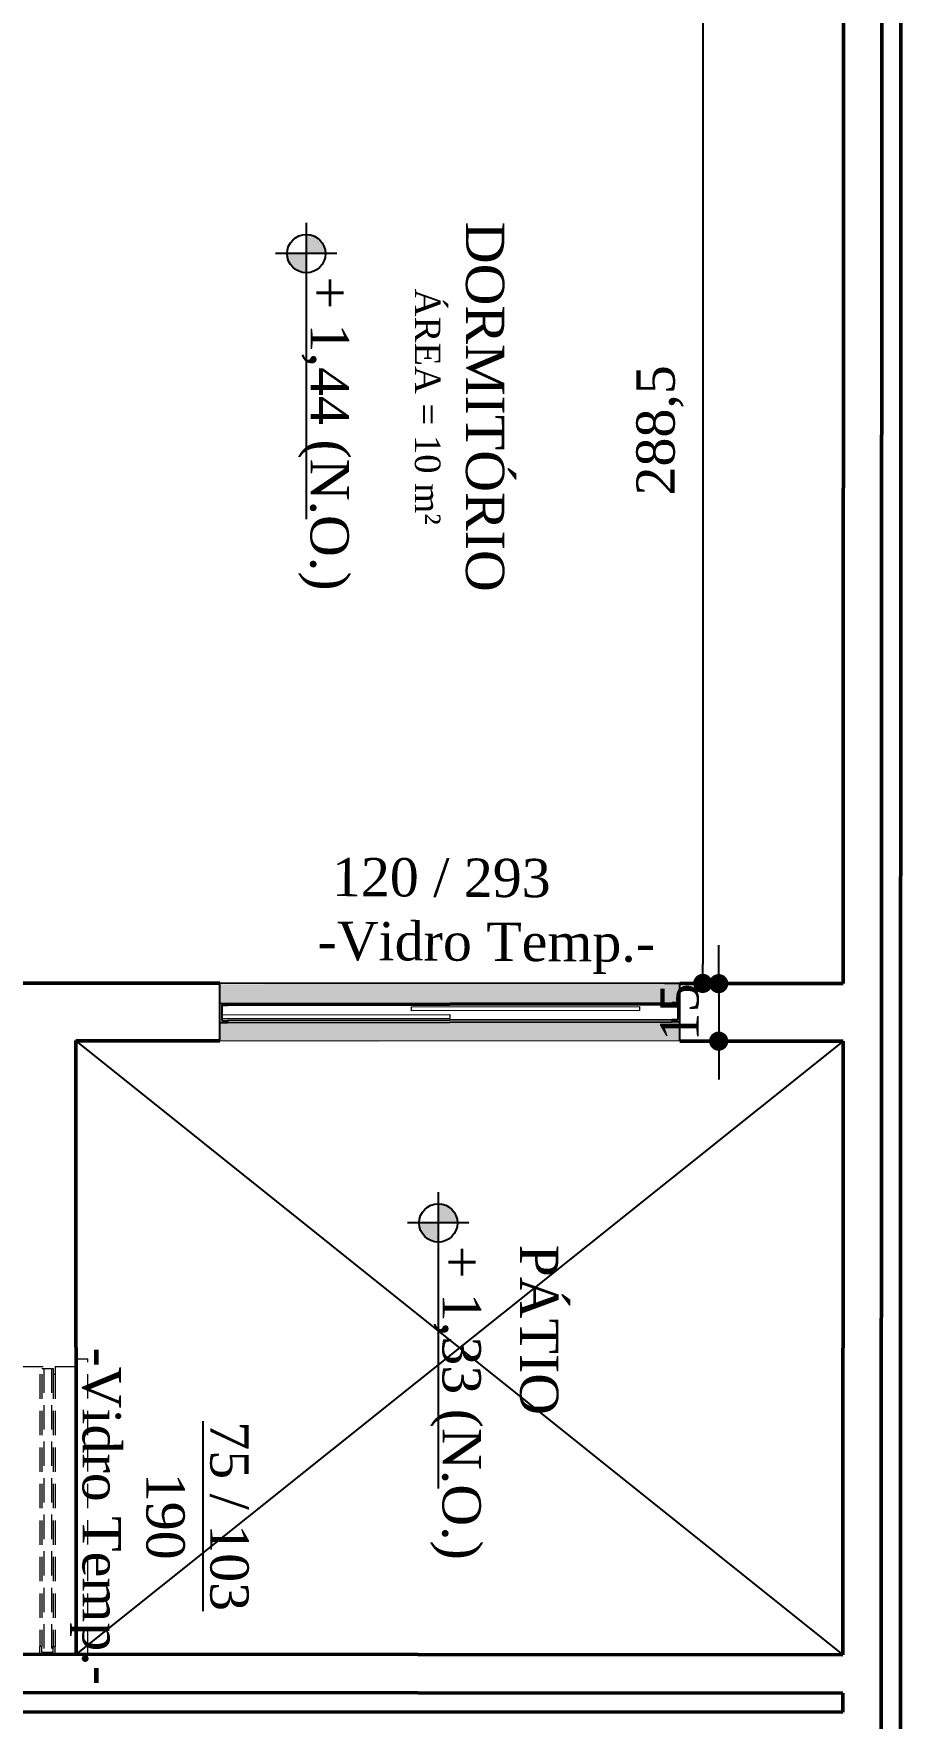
# Model space of a CAD drawing. Header units: centimetres. Extents: x -48696 to 156237, y -5617 to 29024.
# Drawn here: x 81102.1 to 81328.4, y 14738.8 to 15178.2 of the extents above; entities that cross this region are included whole.
import ezdxf

# ---------------------------------------------------------------- set-up
doc = ezdxf.new("R2010")
doc.units = ezdxf.units.CM
doc.linetypes.add('HIDDEN', pattern=[9.525, 6.35, -3.175])
for name, color, linetype, lineweight in [('Hachura', 1, 'Continuous', 9), ('Parede Baixa', 5, 'Continuous', 50), ('Pisos Externos', 15, 'Continuous', 9), ('Portas - Janelas', 2, 'Continuous', 20), ('Projeção Viga', 1, 'HIDDEN', 9)]:
    doc.layers.add(name, color=color, linetype=linetype, lineweight=lineweight)
for name, color, linetype in [('Hachuria - Moveis', 1, 'Continuous'), ('Piso', 55, 'Continuous'), ('PN010', 1, 'Continuous'), ('Portas-Cotas', 2, 'Continuous'), ('Texto', 2, 'Continuous')]:
    doc.layers.add(name, color=color, linetype=linetype)
doc.styles.add('Valéria', font='romantic.ttf', dxfattribs={"height": 10})
doc.dimstyles.new('Cota - 50', dxfattribs={"dimtxt": 10, "dimasz": 5, "dimexe": 10, "dimexo": 20, "dimgap": 5, "dimtad": 1, "dimtxsty": 'Valéria', "dimblk": 'DOT', "dimcen": 0, "dimclrd": 12, "dimclre": 12, "dimclrt": 2, "dimazin": 2, "dimtfac": 1, "dimtix": 1, "dimtmove": 0, "dimatfit": 3, "dimldrblk": 'DOT', "dimfxl": 1, "dimarcsym": 0})

# ---------------------------------------------------------------- blocks, each defined once
blk = doc.blocks.new('_Dot')
at = {"color": 0, "linetype": 'ByBlock', "lineweight": -2}
blk.add_line((-0.5, 0), (-1, 0), dxfattribs=at)
at = {"color": 0, "linetype": 'ByBlock', "const_width": 0.5}
blk.add_lwpolyline([(-0.25, 0, 1), (0.25, 0, 1)], format="xyb", close=True, dxfattribs=at)
blk = doc.blocks.new('*D1447')
at = {"color": 12, "lineweight": -2, "transparency": 16777216}
for p, q in [((81280.77, 14935.39), (81280.77, 14940.39)), ((81293.24, 14930.39), (81270.77, 14930.39)), ((81280.77, 14930.39), (81280.77, 14915.39)), ((81293.23, 14915.39), (81270.77, 14915.39)), ((81280.77, 14910.39), (81280.77, 14905.39))]:
    blk.add_line(p, q, dxfattribs=at)
at = {"layer": 'Defpoints', "color": 0, "transparency": 16777216}
for p in [(81313.24, 14930.39), (81280.77, 14915.39), (81313.23, 14915.39)]:
    blk.add_point(p, dxfattribs=at)
at = {"color": 12, "lineweight": -2, "transparency": 16777216, "xscale": 5, "yscale": 5, "zscale": 5}
for p, rotation in [((81280.77, 14930.39), 270), ((81280.77, 14915.39), 90)]:
    blk.add_blockref('_Dot', p, dxfattribs=dict(at, rotation=rotation))
at = {"color": 2, "transparency": 16777216, "insert": (81270.58, 14922.89), "char_height": 10, "attachment_point": 5, "rotation": 90, "style": 'Valéria'}
blk.add_mtext('15', dxfattribs=at)
blk = doc.blocks.new('*D1472')
at = {"color": 12, "lineweight": -2, "transparency": 16777216}
for p, q in [((81293.32, 15218.95), (81266.62, 15218.95)), ((81276.62, 15213.95), (81276.62, 14935.45)), ((81293.16, 14930.45), (81266.62, 14930.45))]:
    blk.add_line(p, q, dxfattribs=at)
at = {"layer": 'Defpoints', "color": 0, "transparency": 16777216}
for p in [(81313.32, 15218.95), (81276.62, 14930.45), (81313.16, 14930.45)]:
    blk.add_point(p, dxfattribs=at)
at = {"color": 12, "lineweight": -2, "transparency": 16777216, "xscale": 5, "yscale": 5, "zscale": 5}
for p, rotation in [((81276.62, 15218.95), 90), ((81276.62, 14930.45), 270)]:
    blk.add_blockref('_Dot', p, dxfattribs=dict(at, rotation=rotation))
at = {"color": 2, "transparency": 16777216, "insert": (81265.47, 15074.7), "char_height": 10, "attachment_point": 5, "rotation": 90, "style": 'Valéria'}
blk.add_mtext('288,5', dxfattribs=at)

msp = doc.modelspace()

# ---------------------------------------------------------------- hatches: boundary and pattern name
at = {"layer": 'Pisos Externos'}
h = msp.add_hatch(dxfattribs=at)
h.set_pattern_fill('AR-SAND', color=256, scale=0.05, angle=135.0885755)
h.set_pattern_definition([(172.5885755, (17090.8209, 8053.0148), (-1.67100301, -1.78949214), [0, -1.9304, 0, -2.159, 0, -2.06375]), (142.5885755, (17090.821, 8053.0148), (-4.12219834, -0.95142842), [0, -1.0414, 0, -1.7399, 0, -0.66675]), (102.5885755, (17091.9272, 8051.912), (-2.80597368, 2.78716461), [0, -0.635, 0, -2.286, 0, -2.9845]), (92.5885755, (17091.927, 8051.912), (-3.49070464, 1.90601143), [0, -0.3175, 0, -1.4986, 0, -1.7145])])
h.paths.add_polyline_path([(81270.62194, 14930.41836), (81150.62208, 14930.23285), (81150.62981, 14925.23285), (81152.62981, 14925.23594), (81268.62967, 14925.41527), (81270.62967, 14925.41836)])
h.paths.add_polyline_path([(81270.6374, 14920.41837), (81268.6374, 14920.41528), (81152.63754, 14920.23595), (81150.63754, 14920.23286), (81150.64527, 14915.23286), (81270.64513, 14915.41838)])
at = {"layer": 'Portas - Janelas'}
h = msp.add_hatch(color=256, dxfattribs=at)
edge = h.paths.add_edge_path()
edge.add_arc((81173.19271, 15120.7889), 5, 0, 90)
edge.add_line((81173.19271, 15125.7889), (81173.19271, 15120.7889))
edge.add_line((81173.19271, 15120.7889), (81178.19271, 15120.7889))
edge = h.paths.add_edge_path()
edge.add_arc((81173.19271, 15120.7889), 5, 180, 270)
edge.add_line((81173.19271, 15115.7889), (81173.19271, 15120.7889))
edge.add_line((81173.19271, 15120.7889), (81168.19271, 15120.7889))
h = msp.add_hatch(color=256, dxfattribs=at)
edge = h.paths.add_edge_path()
edge.add_arc((81207.62496, 14867.98422), 5, 0, 90)
edge.add_line((81207.62496, 14872.98422), (81207.62496, 14867.98422))
edge.add_line((81207.62496, 14867.98422), (81212.62496, 14867.98422))
edge = h.paths.add_edge_path()
edge.add_arc((81207.62496, 14867.98422), 5, 180, 270)
edge.add_line((81207.62496, 14862.98422), (81207.62496, 14867.98422))
edge.add_line((81207.62496, 14867.98422), (81202.62496, 14867.98422))

# ---------------------------------------------------------------- linework, layer by layer
at = {"color": 5}
for p, q in [((81150.64515, 14915.48837), (81150.6539, 14930.48836)), ((81270.64513, 14915.41838), (81270.65388, 14930.41837))]:
    msp.add_line(p, q, dxfattribs=at)
at = {"layer": 'Hachura'}
for points in [[(81151.13445, 14922.23363), (81210.63438, 14922.32561), (81210.63593, 14921.32561)], [(81210.63593, 14921.32561), (81151.136, 14921.23363)], [(81260.13278, 14923.40213), (81200.63285, 14923.31015), (81200.6313, 14924.31015), (81260.13123, 14924.40213), (81260.13278, 14923.40213)]]:
    msp.add_lwpolyline(points, dxfattribs=at)
at = {"layer": 'Hachuria - Moveis'}
for p, q in [((81150.62981, 14925.23285), (81152.62981, 14925.23594)), ((81151.13059, 14924.73363), (81152.63058, 14924.73594)), ((81151.13059, 14924.73363), (81151.13677, 14920.73363)), ((81152.63058, 14924.73594), (81152.62981, 14925.23594)), ((81270.62967, 14925.41836), (81268.62967, 14925.41527)), ((81268.63045, 14924.91527), (81268.62967, 14925.41527)), ((81270.13044, 14924.91759), (81268.63045, 14924.91527)), ((81270.13044, 14924.91759), (81270.13663, 14920.9176)), ((81150.63754, 14920.23286), (81152.63754, 14920.23595)), ((81151.13677, 14920.73363), (81152.63677, 14920.73595)), ((81152.63677, 14920.73595), (81152.63754, 14920.23595)), ((81270.13663, 14920.9176), (81268.63663, 14920.91528)), ((81268.63663, 14920.91528), (81268.6374, 14920.41528)), ((81270.6374, 14920.41837), (81268.6374, 14920.41528))]:
    msp.add_line(p, q, dxfattribs=at)
for centre in [(81173.19271, 15120.7889), (81207.62496, 14867.98422)]:
    msp.add_circle(centre, 5, dxfattribs=at)
at = {"layer": 'Parede Baixa'}
for p, q in [((81323.40984, 15522.46837), (81323.05428, 14299.72843)), ((81328.40984, 15522.46837), (81328.05428, 14299.72843)), ((81313.32343, 15218.94968), (81313.23952, 14930.39354)), ((80969.0716, 14930.59427), (81150.6539, 14930.48836)), ((81270.65388, 14930.41837), (81313.23952, 14930.39354)), ((81113.05511, 14915.53114), (81113.18425, 14755.48103)), ((81113.05513, 14915.51029), (81150.64515, 14915.48837)), ((81270.64513, 14915.41838), (81313.23516, 14915.39354)), ((81313.23516, 14915.39354), (81313.18862, 14755.36437)), ((80847.96182, 14755.63572), (81313.18862, 14755.36437)), ((80343.58309, 14745.9299), (81313.18571, 14745.36437)), ((81313.18571, 14745.36437), (81313.18426, 14740.36437)), ((80343.58412, 14740.9299), (81313.18426, 14740.36437))]:
    msp.add_line(p, q, dxfattribs=at)
at = {"layer": 'Piso'}
for p, q in [((81152.62981, 14925.23594), (81268.62967, 14925.41527)), ((81152.63058, 14924.73594), (81268.63045, 14924.91527)), ((81268.63663, 14920.91528), (81152.63677, 14920.73595)), ((81152.63754, 14920.23595), (81268.6374, 14920.41528)), ((81113.05513, 14915.51029), (81313.18862, 14755.36437)), ((81313.23516, 14915.39354), (81113.18423, 14755.48977))]:
    msp.add_line(p, q, dxfattribs=at)
at = {"layer": 'PN010'}
for p, q in [((81173.19271, 15128.7889), (81173.19271, 15051.55915)), ((81181.19271, 15120.7889), (81165.19271, 15120.7889)), ((81270.65388, 14930.41837), (81150.6539, 14930.48836)), ((81207.62496, 14875.98422), (81207.62496, 14798.75447)), ((81215.62496, 14867.98422), (81199.62496, 14867.98422))]:
    msp.add_line(p, q, dxfattribs=at)
at = {"layer": 'Portas - Janelas'}
msp.add_line((81270.64513, 14915.41838), (81150.64515, 14915.48837), dxfattribs=at)
at = {"layer": 'Projeção Viga'}
for p, q in [((81098.18423, 14830.48977), (81113.18423, 14830.48977)), ((81104.18423, 14829.98977), (81107.18423, 14829.98977)), ((81104.68423, 14829.98977), (81104.68423, 14755.98977)), ((81106.68423, 14829.98977), (81106.68423, 14755.98977)), ((81107.18423, 14829.98977), (81107.18423, 14828.48977)), ((81107.68423, 14830.48977), (81107.68423, 14828.48977)), ((81113.18423, 14832.48977), (81116.18423, 14832.48977)), ((81116.18423, 14755.48977), (81116.18423, 14832.48977)), ((81103.68423, 14828.48977), (81103.68423, 14757.48977)), ((81104.18423, 14828.48977), (81104.18423, 14757.48977)), ((81107.18423, 14828.48977), (81107.68423, 14828.48977)), ((81107.18423, 14828.48977), (81107.18423, 14757.48977)), ((81107.68423, 14828.48977), (81107.68423, 14757.48977)), ((81098.18423, 14755.48977), (81113.18423, 14755.48977)), ((81103.68423, 14755.48977), (81103.68423, 14757.48977)), ((81104.18423, 14757.48977), (81103.68423, 14757.48977)), ((81104.18423, 14755.98977), (81104.18423, 14757.48977)), ((81104.18423, 14755.98977), (81107.18423, 14755.98977)), ((81107.18423, 14755.98977), (81107.18423, 14757.48977)), ((81107.18423, 14757.48977), (81107.68423, 14757.48977)), ((81107.68423, 14755.48977), (81107.68423, 14757.48977))]:
    msp.add_line(p, q, dxfattribs=at)

# ---------------------------------------------------------------- texts
at = {"layer": 'Portas-Cotas', "char_height": 10, "style": 'Valéria'}
for s, insert, attachment_point, rotation in [('DORMITÓRIO\\P{\\H0.6667x;ÁREA = 10 m²}', (81224.85146, 15080.84026), 2, 270), ('\\pxi-2.3669;120 / 293\\P\\pi0;-Vidro Temp.-', (81220.18924, 14948.04184), 5, 359.6856787)]:
    msp.add_mtext(s, dxfattribs=dict(at, insert=insert, attachment_point=attachment_point, rotation=rotation))
at = {"layer": 'Portas-Cotas', "insert": (81238.9557, 14840.0993), "char_height": 10, "width": 112.4201183, "attachment_point": 2, "rotation": 270, "style": 'Valéria'}
msp.add_mtext('PÁTIO', dxfattribs=at)
at = {"layer": 'Portas-Cotas', "insert": (81158.1611, 14866.48393), "char_height": 10, "attachment_point": 1, "rotation": 270, "style": 'Valéria'}
msp.add_mtext_dynamic_manual_height_columns('\\pxqc;{\\L75 / 103\\P}190\\P-Vidro Temp.-', width=150, gutter_width=50, heights=[0], dxfattribs=at)
at = {"layer": 'Texto', "char_height": 10, "attachment_point": 1, "rotation": 270, "style": 'Valéria'}
for s, insert in [('+ 1,44 (N.O.)', (81184.29922, 15114.82542)), ('+ 1,33 (N.O.)', (81218.73147, 14862.02074))]:
    msp.add_mtext(s, dxfattribs=dict(at, insert=insert))

# ---------------------------------------------------------------- dimensions: what is measured, and where the dimension line sits
for base, p1, p2, picture, middle in [((81276.61909, 14930.44972), (81313.32343, 15218.94968), (81313.15516, 14930.44972), '*D1472', (81265.47264, 15074.6997)), ((81280.76934, 14915.39354), (81313.23952, 14930.39354), (81313.23077, 14915.39354), '*D1447', (81270.57704, 14922.89354))]:
    dim = msp.add_linear_dim(base=base, p1=p1, p2=p2, angle=270, dimstyle='Cota - 50', override={"dimtxsty": 'Valéria'})
    dim.commit()
    dim.dimension.update_dxf_attribs({"geometry": picture, "text_midpoint": middle})

doc.saveas('drawing.dxf')
